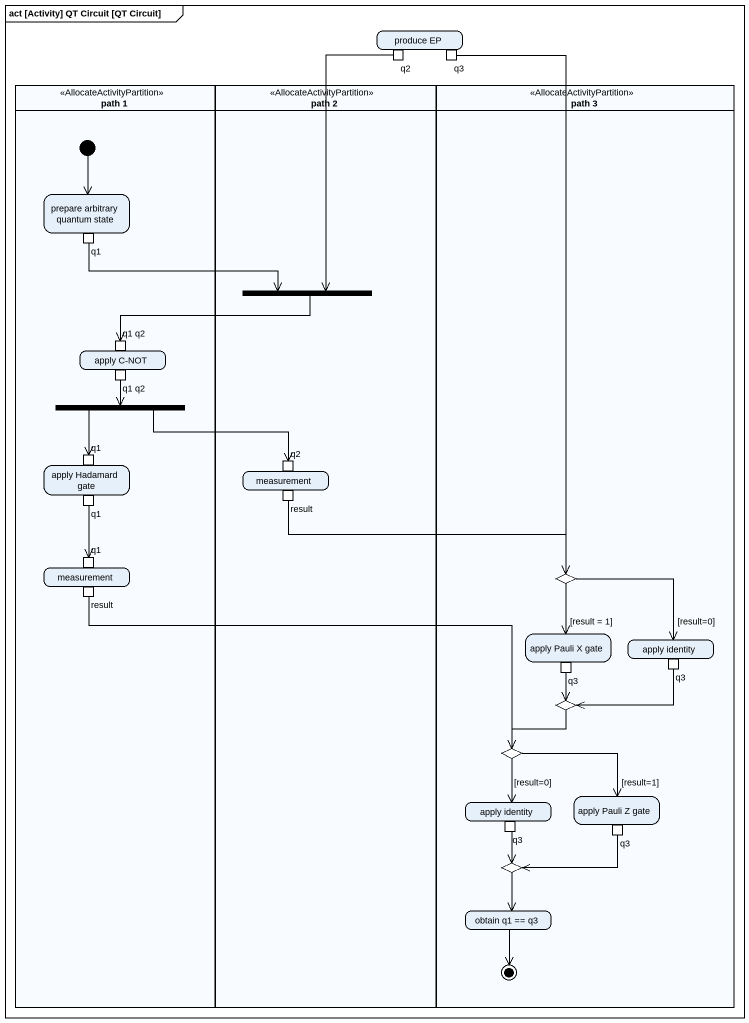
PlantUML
@startuml
mainframe act [Activity] QT Circuit [QT Circuit]
hide empty description
state "produce EP" as produce_EP {
  state q2 <<outputPin>>
  state q3 <<outputPin>>
}
state "path 1" as path_1 <<AllocateActivityPartition>> {
  state "prepare arbitrary quantum state" as prepare_arbitrary_quantum {
    state q1 <<outputPin>>
  }
  state "apply C-NOT" as apply_C_NOT {
    state "q1 q2" as q1_q2 <<inputPin>>
    state "q1 q2" as q1_q2_2 <<outputPin>>
  }
  state fork2 <<fork>>
  state "apply Hadamard gate" as apply_Hadamard_gate {
    state "q1" as q1_2 <<inputPin>>
    state "q1" as q1_3 <<outputPin>>
  }
  state "measurement" as measurement_2 {
    state "q1" as q1_4 <<inputPin>>
    state "result" as result_2 <<outputPin>>
  }
  [*] --> prepare_arbitrary_quantum
}
state "path 2" as path_2 <<AllocateActivityPartition>> {
  state fork1 <<join>>
  state measurement {
    state "q2" as q2_2 <<inputPin>>
    state result <<outputPin>>
  }
}
state "path 3" as path_3 <<AllocateActivityPartition>> {
  state choice1 <<choice>>
  state "apply Pauli X gate" as apply_Pauli_X_gate {
    state "q3" as q3_2 <<outputPin>>
  }
  state "apply identity" as apply_identity {
    state "q3" as q3_3 <<outputPin>>
  }
  state choice2 <<choice>>
  state choice3 <<choice>>
  state "apply identity" as apply_identity_2 {
    state "q3" as q3_4 <<outputPin>>
  }
  state "apply Pauli Z gate" as apply_Pauli_Z_gate {
    state "q3" as q3_5 <<outputPin>>
  }
  state choice4 <<choice>>
  state "obtain q1 == q3" as obtain_q1_q3
  obtain_q1_q3 --> [*]
}
q2 --> fork1
q3 --> choice1
q1 -right-> fork1
fork1 -left-> q1_q2
q1_q2_2 --> fork2
fork2 --> q1_2
fork2 -right-> q2_2
q1_3 --> q1_4
result -right-> choice1
choice1 --> apply_Pauli_X_gate : [result = 1]
choice1 --> apply_identity : [result=0]
result_2 -right-> choice3
q3_2 --> choice2
q3_3 -left-> choice2
choice2 --> choice3
choice3 --> apply_identity_2 : [result=0]
choice3 -right-> apply_Pauli_Z_gate : [result=1]
q3_4 --> choice4
q3_5 -left-> choice4
choice4 --> obtain_q1_q3
@enduml
